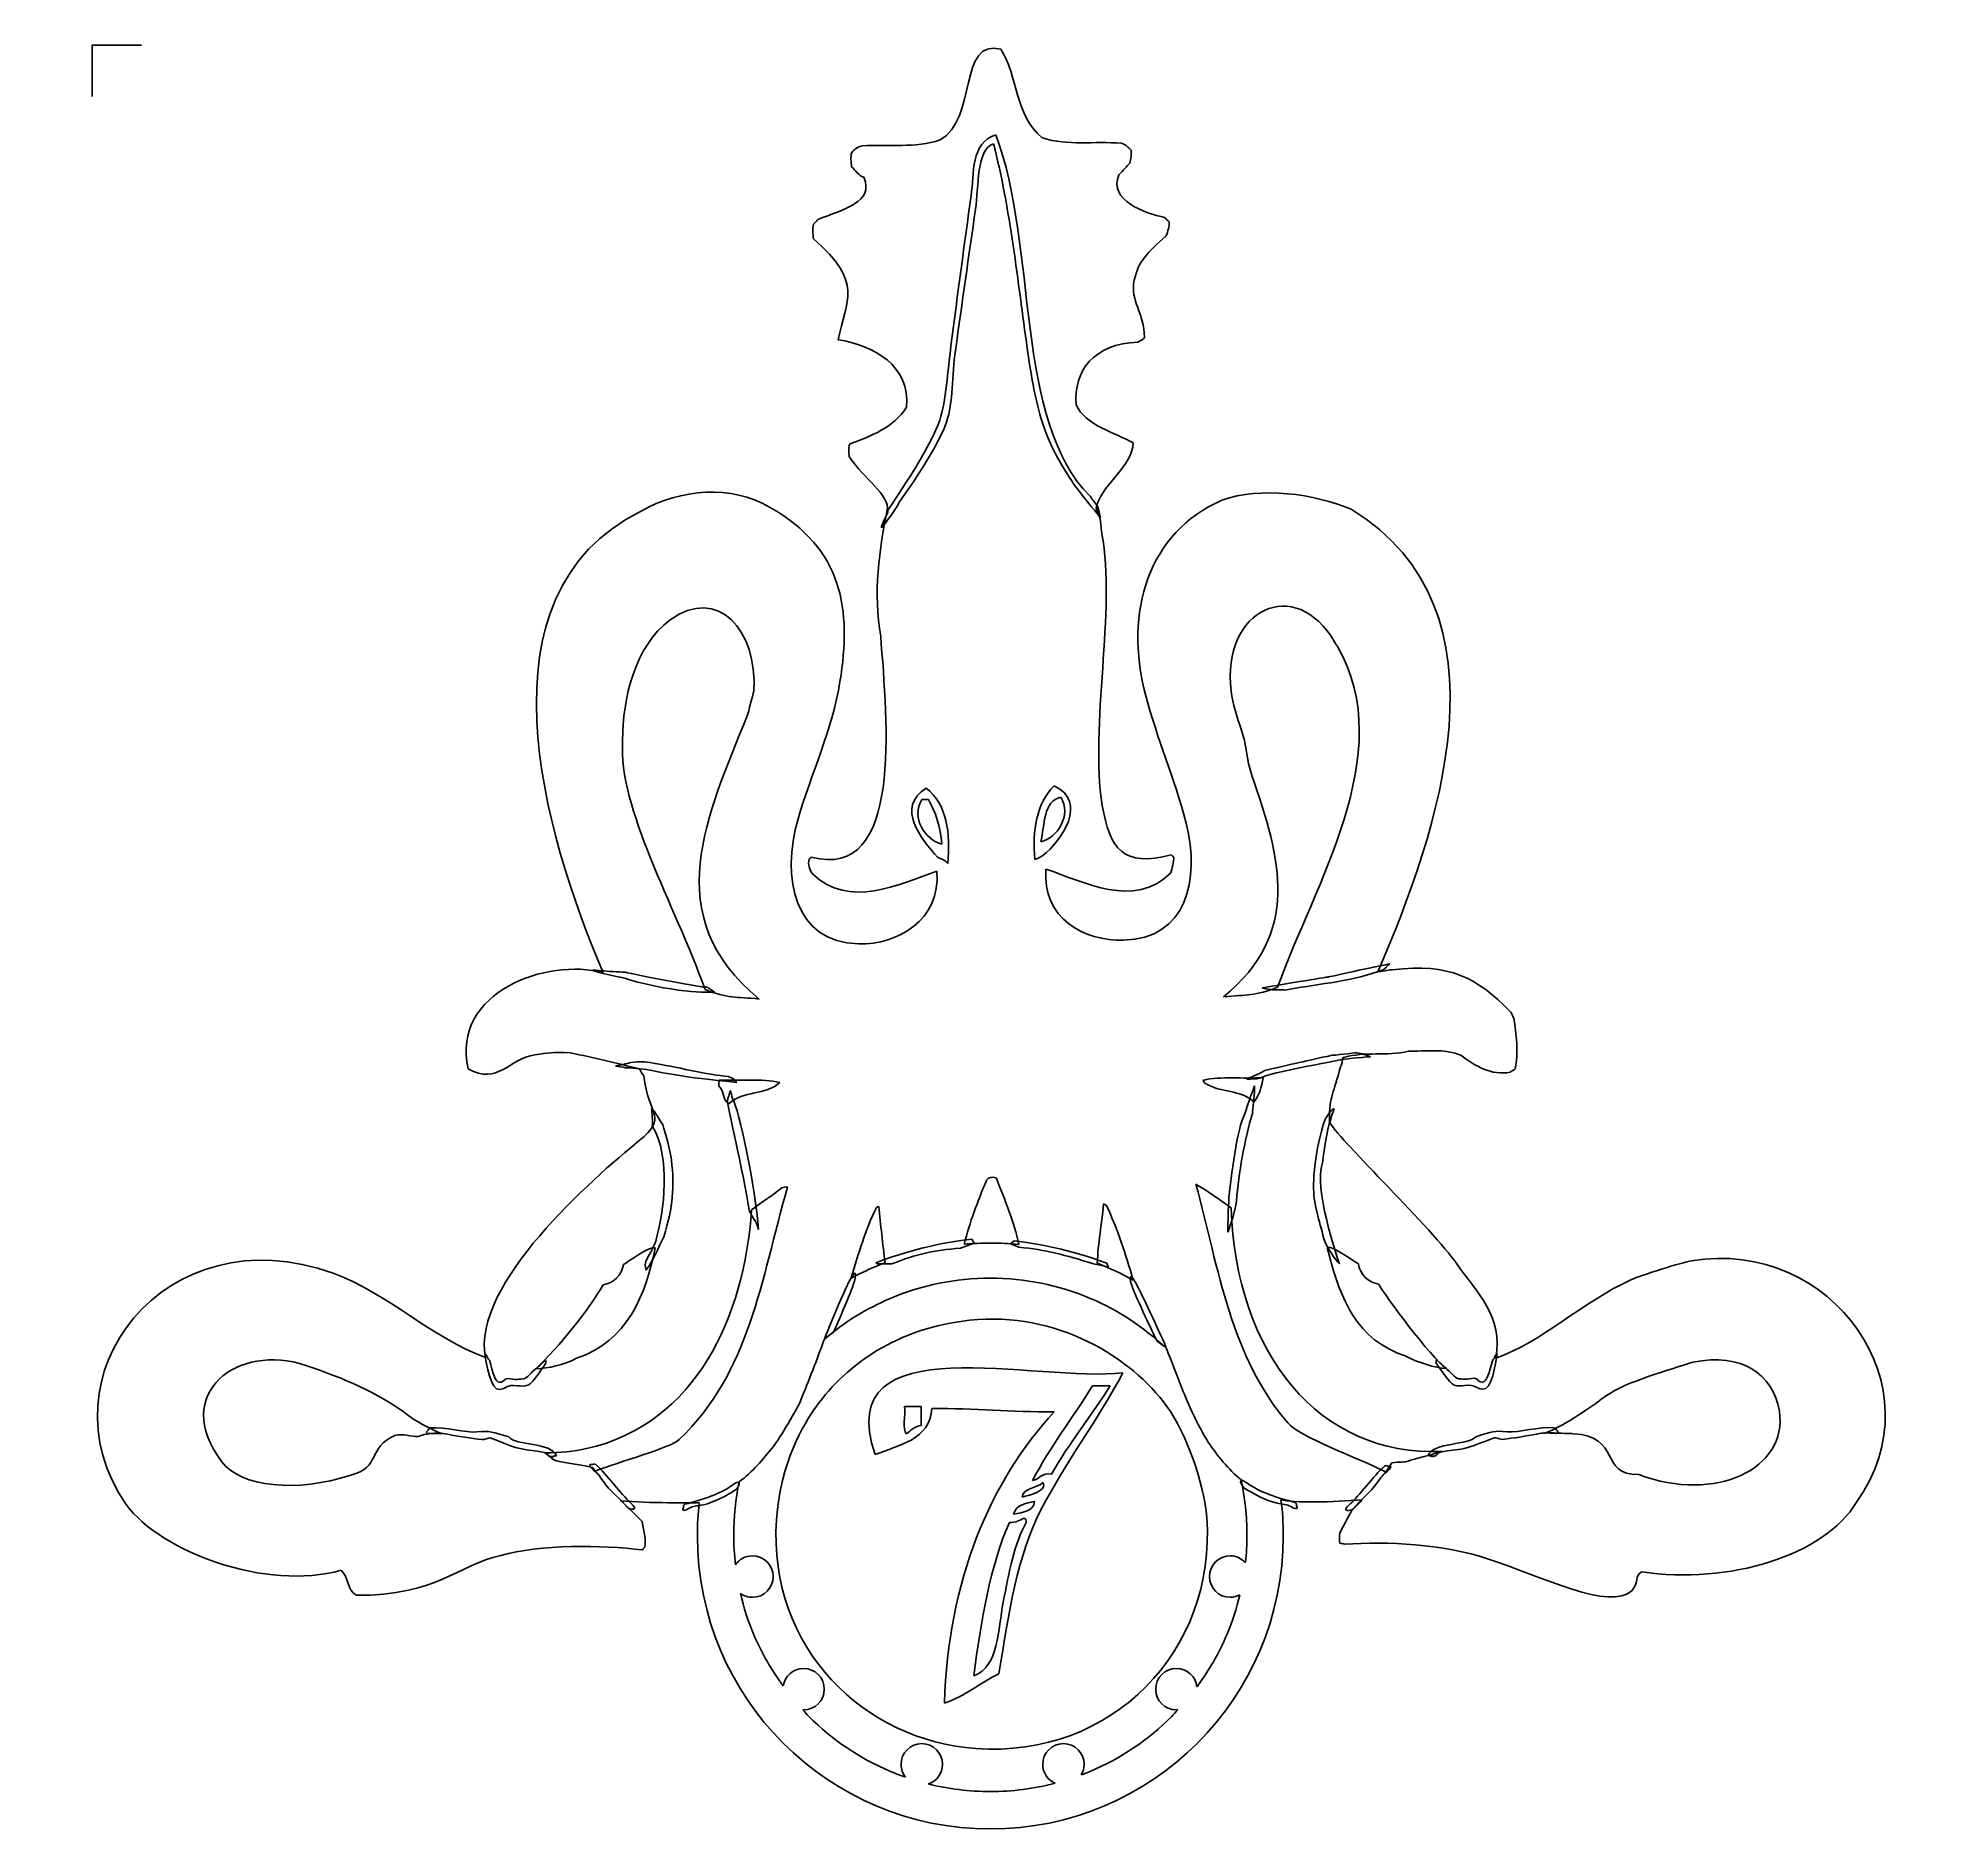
# Model space of a CAD drawing. Extents: x -4 to 149, y 6 to 149.
import ezdxf

# ---------------------------------------------------------------- set-up
doc = ezdxf.new("R2010")
doc.units = 0
doc.layers.get('0').update_dxf_attribs({"linetype": 'CONTINUOUS'})

msp = doc.modelspace()

# ---------------------------------------------------------------- linework, layer by layer
at = {"color": 7}
for points in [[(0.75, 144.77025), (0.75, 148.9035), (4.71225, 148.9035)], [(67.29975, 88.41), (67.83975, 88.41)], [(71.32125, 53.13375), (71.51325, 52.82475), (70.4175, 52.42125)], [(75.0975, 52.49475), (74.4225, 52.7685), (74.70075, 52.99275)], [(64.88925, 51.15), (63.7635, 51.15), (63.6075, 51.2505)], [(82.1385, 51.20325), (82.26375, 50.92725), (81.07575, 51.15), (81.07575, 51.15)]]:
    msp.add_lwpolyline(points, dxfattribs=at)
for points in [[(64.07625, 110.18175)], [(67.6605, 89.31)], [(67.29975, 88.41)], [(76.83975, 84.99)], [(76.365, 83.58)], [(94.59525, 73.28625)], [(50.67, 72.94875)], [(44.001, 67.3155)], [(102.2355, 68.07525)], [(52.1085, 64.41225)], [(47.22375, 59.469)], [(99.4545, 59.2635)], [(92.53425, 56.17275)], [(64.88925, 51.15)], [(61.5, 49.797)], [(84.516, 49.5315)], [(71.13825, 46.63575)], [(82.41825, 41.3835)], [(110.007, 41.43225)], [(33.44025, 41.08425)], [(67.26225, 38.19075)], [(34.17825, 37.27575)], [(118.272, 37.76175)], [(37.69425, 35.70525)], [(63.55725, 35.86125)], [(108.2535, 35.7225)], [(52.6575, 33.6885)], [(93.4455, 33.54675)], [(104.77725, 34.9335)], [(43.9125, 32.02575)], [(52.09425, 33.399)], [(75.345, 32.4375)], [(74.6715, 31.08975)], [(75.68175, 30.41625)]]:
    msp.add_lwpolyline(points, close=True, dxfattribs=at)
for points in [[(68.7765, 141.29475), (71.77425, 142.947), (70.19475, 149.463), (73.63575, 148.5675)], [(73.63575, 148.5675), (75.07725, 146.42175), (74.69175, 143.28675), (76.9695, 141.46125)], [(61.67025, 139.12125), (61.635, 139.503), (61.569, 139.92), (61.68375, 140.2875)], [(61.68375, 140.2875), (61.8525, 140.481), (62.03175, 140.6775), (62.5125, 140.80725)], [(62.5125, 140.80725), (64.716, 140.9775), (66.72225, 140.5965), (68.7765, 141.29475)], [(73.23975, 141.68925), (71.2095, 141.09675), (71.50125, 138.5595), (71.259, 136.83)], [(71.61975, 135.75), (71.87625, 137.49375), (71.66925, 140.58825), (73.05975, 140.97)], [(73.05975, 140.97), (74.385, 135.86925), (75.01575, 129.8295), (75.7605, 124.59)], [(80.79975, 112.70925), (74.6895, 118.77825), (76.61025, 132.8805), (73.23975, 141.68925)], [(76.9695, 141.46125), (79.03125, 140.78925), (81.132, 141.21525), (83.31825, 141.02325)], [(83.31825, 141.02325), (83.709, 140.8965), (83.89875, 140.65275), (84.08925, 140.48025)], [(84.08925, 140.48025), (84.12375, 140.0985), (84.099, 139.78275), (83.98425, 139.416)], [(62.65575, 138.3075), (62.22675, 138.42225), (62.0085, 138.86475), (61.67025, 139.12125)], [(83.98425, 139.416), (83.67375, 139.11975), (83.54625, 138.918), (83.10225, 138.4875)], [(58.9695, 134.901), (61.0335, 135.75225), (63.492, 136.26075), (62.65575, 138.3075)], [(83.10225, 138.4875), (82.26675, 136.425), (85.21725, 135.40275), (86.775, 135.06675)], [(71.259, 136.83), (70.7265, 133.005), (70.191, 129.0195), (69.63975, 124.77)], [(69.99975, 124.41), (70.545, 128.24475), (71.06625, 131.98875), (71.61975, 135.75)], [(58.6095, 133.36125), (58.57425, 133.74225), (58.50825, 134.15925), (58.623, 134.5275)], [(58.623, 134.5275), (58.73475, 134.65575), (58.85775, 134.77275), (58.9695, 134.901)], [(86.775, 135.06675), (86.9025, 134.955), (87.0195, 134.832), (87.14775, 134.7195)], [(87.14775, 134.7195), (87.183, 134.3385), (87.02325, 133.97175), (86.90925, 133.605)], [(60.59025, 125.262), (61.2315, 128.46975), (62.6715, 129.86175), (58.6095, 133.36125)], [(86.90925, 133.605), (85.4055, 132.24675), (84.66525, 131.57175), (84.345, 130.044)], [(84.345, 130.044), (83.9835, 128.313), (85.1865, 127.44675), (85.15425, 125.45475)], [(66.08925, 119.86125), (66.399, 123.15975), (63.4065, 124.8555), (60.59025, 125.262)], [(84.63075, 125.07825), (81.1185, 124.926), (79.46625, 122.8095), (79.68225, 120.054)], [(85.15425, 125.45475), (85.03125, 125.27775), (85.03125, 125.27775), (84.63075, 125.07825)], [(69.63975, 124.77), (69.38025, 122.775), (69.26025, 120.36675), (68.73975, 118.83)], [(69.27975, 118.65), (69.84, 120.23925), (69.71925, 122.43225), (69.99975, 124.41)], [(75.7605, 124.59), (76.03575, 122.64675), (76.37925, 120.61425), (76.857, 118.99425)], [(61.503, 116.8875), (63.24, 117.558), (65.016, 118.1985), (66.08925, 119.86125)], [(76.857, 118.99425), (78.13875, 114.651), (81.20025, 111.639), (81.63675, 110.97825)], [(79.68225, 120.054), (80.442, 118.3575), (82.848, 117.816), (84.26025, 116.9865)], [(68.73975, 118.83), (67.8675, 116.25375), (64.755, 111.91575), (64.569, 111.56325)], [(65.44875, 112.17675), (65.484, 112.29525), (68.38875, 116.1195), (69.27975, 118.65)], [(61.48725, 115.899), (61.461, 116.22225), (61.3875, 116.5785), (61.503, 116.8875)], [(64.55475, 111.80475), (64.48275, 113.00625), (62.21025, 114.636), (61.48725, 115.899)], [(84.26025, 116.9865), (84.1755, 115.1265), (81.945, 113.82225), (81.36375, 112.08225)], [(44.75025, 111.50025), (48.00525, 113.36175), (51.987, 113.61675), (55.09725, 111.8475)], [(91.36875, 112.40025), (94.57125, 113.51325), (98.75925, 112.917), (101.74575, 111.66675)], [(41.74725, 74.517), (36.94125, 85.71225), (31.359, 104.86425), (44.75025, 111.50025)], [(55.09725, 111.8475), (61.041, 108.4665), (61.6575, 103.58025), (60.74175, 97.86075)], [(64.0065, 101.49825), (63.37875, 104.90325), (63.9105, 108.468), (64.55475, 111.80475)], [(64.569, 111.56325), (64.65825, 111.44025), (63.98025, 110.2995), (64.07625, 110.18175)], [(64.07625, 110.18175), (64.32525, 110.4765), (65.34075, 111.80025), (65.44875, 112.17675)], [(80.80575, 112.72125), (80.80425, 112.71675), (80.80125, 112.71375), (80.79975, 112.70925)], [(81.40425, 111.91125), (81.19575, 112.17375), (81, 112.4475), (80.80575, 112.72125)], [(81.36375, 112.08225), (81.13425, 111.39825), (81.55725, 111.83025), (81.69525, 110.1795)], [(81.63675, 110.97825), (81.56925, 111.29025), (81.489, 111.60075), (81.40425, 111.91125)], [(85.24575, 96.8175), (83.50125, 103.47375), (85.48125, 109.79625), (91.36875, 112.40025)], [(101.74575, 111.66675), (115.0395, 103.6005), (108.669, 85.755), (103.8945, 74.5815)], [(81.69525, 110.1795), (81.699, 110.1345), (81.72525, 109.7415), (81.75075, 109.70325)], [(81.75075, 109.70325), (82.9095, 103.671), (80.74725, 94.27725), (81.78225, 87.924)], [(47.1225, 102.79725), (50.93625, 105.594), (54.147, 101.949), (53.829, 97.08075)], [(92.10975, 97.08), (91.3275, 103.67325), (97.284, 106.47), (100.437, 100.99725)], [(43.29975, 93.12), (43.3245, 96.4725), (44.24475, 100.68675), (47.1225, 102.79725)], [(58.43175, 83.78025), (65.84475, 81.78975), (64.5225, 94.6755), (64.0065, 101.49825)], [(100.437, 100.99725), (100.51125, 100.869), (100.59225, 100.74675), (100.6665, 100.62075)], [(100.6665, 100.62075), (105.58875, 92.181), (98.73225, 81.37875), (95.83875, 73.341)], [(60.74175, 97.86075), (60.12825, 94.0275), (58.4175, 90.44925), (57.37725, 86.84325)], [(53.829, 97.08075), (53.706, 96.71625), (53.4405, 95.4705), (53.29275, 95.09925)], [(88.50375, 86.4945), (87.54675, 90.26475), (86.23425, 93.04725), (85.24575, 96.8175)], [(92.91675, 94.047), (92.53425, 95.0895), (92.28, 96.04425), (92.10975, 97.08)], [(53.29275, 95.09925), (50.10975, 87.11325), (46.11375, 79.07325), (54.261, 72.3945)], [(49.92075, 73.161), (47.42175, 80.109), (42.9645, 87.62325), (43.29975, 93.12)], [(93.77775, 90.3345), (93.33825, 91.60125), (93.35925, 92.841), (92.91675, 94.047)], [(91.512, 72.5805), (97.749, 77.70075), (96.12525, 83.56725), (93.77775, 90.3345)], [(67.6605, 89.31), (65.163, 87.75075), (67.29525, 85.2165), (68.55525, 83.763)], [(69.38625, 83.2755), (69.61725, 85.68825), (69.333, 88.02075), (67.6605, 89.31)], [(77.91975, 89.4885), (76.4715, 88.083), (76.17675, 85.87575), (76.365, 83.58)], [(76.83975, 84.99), (77.19375, 86.376), (77.0235, 88.28625), (78.45975, 88.59)], [(78.45975, 88.59), (79.3305, 87.10575), (78.1995, 85.34925), (76.83975, 84.99)], [(77.01975, 83.90925), (78.46575, 85.038), (80.7135, 88.21125), (77.91975, 89.4885)], [(68.91975, 84.81), (67.56075, 85.16925), (66.429, 86.925), (67.29975, 88.41)], [(67.83975, 88.41), (68.3955, 87.4065), (68.793, 86.24325), (68.91975, 84.81)], [(81.78225, 87.924), (82.353, 84.42075), (83.47725, 82.959), (87.315, 83.946)], [(57.37725, 86.84325), (56.01075, 82.10475), (57.081, 76.9245), (62.2125, 76.815)], [(83.49375, 77.1075), (88.542, 77.22825), (89.658, 81.94575), (88.50375, 86.4945)], [(76.365, 83.58), (76.6125, 83.68575), (77.05575, 83.89275), (77.01975, 83.90925)], [(87.315, 83.946), (87.37425, 83.886), (87.441, 83.83275), (87.507, 83.77875)], [(58.533, 82.42275), (58.314, 82.74075), (58.149, 83.22), (58.263, 83.5875)], [(58.263, 83.5875), (58.32375, 83.64675), (58.377, 83.7135), (58.43175, 83.78025)], [(68.51475, 82.6425), (65.42475, 81.5895), (61.48425, 79.59375), (58.533, 82.42275)], [(62.2125, 76.815), (65.4045, 76.74675), (68.80575, 78.70575), (68.51475, 82.6425)], [(68.55525, 83.763), (68.86275, 83.66025), (69.1485, 83.5185), (69.38625, 83.2755)], [(77.26275, 82.821), (76.93125, 78.8775), (80.31075, 77.031), (83.49375, 77.1075)], [(87.258, 82.48125), (84.3615, 79.626), (80.31075, 81.7695), (77.26275, 82.821)], [(87.507, 83.77875), (87.54525, 83.39775), (87.372, 82.84725), (87.258, 82.48125)], [(30.912, 66.78825), (29.55225, 73.02825), (37.26525, 75.69675), (41.74725, 74.517)], [(41.652, 74.688), (41.6805, 74.5905), (40.8675, 74.78925), (40.8885, 74.688)], [(104.83875, 75.207), (104.2875, 75.147), (100.44375, 74.27025), (99.9135, 74.1645)], [(103.851, 74.586), (104.655, 74.81175), (104.37825, 74.8515), (104.83875, 75.207)], [(103.8945, 74.5815), (104.421, 74.63925), (104.8305, 74.7465), (105.05925, 74.74425)], [(105.05925, 74.74425), (109.689, 75.30675), (111.819, 74.07975), (114.47775, 71.4345)], [(40.8885, 74.688), (41.16375, 74.53275), (43.47975, 74.10375), (43.76325, 73.96425)], [(43.4415, 74.5605), (43.08675, 74.55675), (41.9925, 74.6115), (41.652, 74.688)], [(49.929, 73.34475), (49.50675, 73.34475), (43.46025, 74.51775), (43.4415, 74.5605)], [(43.76325, 73.96425), (47.88825, 72.7755), (50.67225, 72.93975), (50.67, 72.94875)], [(50.076, 73.37025), (50.034, 73.35375), (49.98525, 73.34475), (49.929, 73.34475)], [(50.67, 72.94875), (50.598, 73.0365), (50.1375, 73.2735), (50.076, 73.37025)], [(95.83875, 73.341), (94.0755, 72.6225), (93.3405, 72.75075), (91.512, 72.5805)], [(99.9135, 74.1645), (99.924, 74.18775), (95.478, 73.4355), (94.59525, 73.28625)], [(94.59525, 73.28625), (95.2275, 73.18425), (95.14575, 73.14), (95.787, 73.122)], [(96.4125, 73.11825), (98.67675, 73.53825), (101.55, 73.7745), (103.851, 74.586)], [(54.261, 72.3945), (52.398, 72.58275), (51.705, 72.43275), (49.92075, 73.161)], [(95.787, 73.122), (95.8365, 73.1205), (96.37275, 73.13325), (96.4125, 73.11825)], [(114.47775, 71.4345), (114.62475, 71.28825), (114.654, 71.085), (114.78675, 70.839)], [(114.78675, 70.839), (114.99975, 69.69975), (115.16625, 67.932), (114.903, 66.8025)], [(36.2505, 67.9185), (34.24725, 67.6545), (33.25875, 65.442), (30.912, 66.78825)], [(39.11775, 68.08575), (37.6365, 68.142), (37.35975, 68.06475), (36.2505, 67.9185)], [(44.6595, 66.789), (42.81375, 67.26675), (40.974, 67.67925), (39.11775, 68.08575)], [(44.001, 67.3155), (43.59075, 67.191), (43.16775, 67.10775), (42.74325, 67.02225)], [(45.759, 67.239), (45.0465, 67.43025), (44.6685, 67.365), (44.001, 67.3155)], [(51.77775, 66.18525), (50.23875, 66.288), (47.31, 67.02825), (45.759, 67.239)], [(100.21875, 67.88325), (98.049, 67.422), (97.09875, 67.206), (94.82475, 66.663)], [(95.50275, 66.411), (95.5215, 66.477), (100.947, 67.53525), (100.9545, 67.53825)], [(102.2355, 68.07525), (101.95875, 68.0805), (100.26225, 67.86525), (100.21875, 67.88325)], [(101.106, 67.71375), (101.03775, 67.482), (101.02725, 67.11975), (100.8765, 66.96975)], [(100.9545, 67.53825), (100.9545, 67.53975), (102.56025, 67.74375), (103.2915, 67.761)], [(106.3545, 68.20725), (104.511, 67.78725), (102.92625, 68.20575), (101.106, 67.71375)], [(103.2915, 67.761), (102.9195, 67.88925), (102.62625, 68.04075), (102.2355, 68.07525)], [(110.5515, 67.88325), (109.254, 68.3805), (108.37575, 68.22825), (106.3545, 68.20725)], [(114.5115, 66.519), (112.9965, 66.2475), (111.672, 67.01925), (110.5515, 67.88325)], [(42.74325, 67.02225), (43.00875, 66.978), (43.27425, 66.93525), (43.53975, 66.888)], [(43.53975, 66.888), (44.30025, 66.8475), (45.045, 66.798), (45.78225, 66.62625)], [(44.63025, 61.04025), (46.99725, 62.97375), (45.36675, 62.94375), (45.0165, 66.246)], [(45.0165, 66.246), (44.85, 66.3795), (44.75475, 66.585), (44.6595, 66.789)], [(45.78225, 66.62625), (49.8975, 65.85075), (52.06725, 65.79975), (52.45725, 65.70675)], [(51.06525, 65.9145), (51.027, 65.772), (51.02175, 65.598), (51.00975, 65.43)], [(55.908, 65.69325), (54.45075, 66.06225), (52.67775, 65.78175), (51.06525, 65.9145)], [(52.18575, 66.00375), (52.04925, 66.0615), (51.915, 66.129), (51.77775, 66.18525)], [(51.8175, 63.978), (53.00175, 65.0985), (54.74775, 64.644), (55.908, 65.69325)], [(52.45725, 65.70675), (52.371, 65.8125), (52.281, 65.91), (52.18575, 66.00375)], [(89.85225, 65.874), (91.31025, 66.24225), (93.0825, 65.9625), (94.695, 66.09525)], [(90.0705, 65.60925), (89.93775, 65.67), (89.901, 65.79), (89.85225, 65.874)], [(93.94275, 64.15875), (92.7945, 65.1585), (91.36125, 64.84275), (90.0705, 65.60925)], [(94.82475, 66.663), (94.14975, 66.2535), (93.867, 66.2235), (93.36825, 65.97)], [(93.36825, 65.97), (93.729, 65.97225), (94.08825, 65.98725), (94.431, 66.0405)], [(94.695, 66.09525), (94.506, 65.24625), (94.458, 64.82625), (93.94275, 64.15875)], [(94.431, 66.0405), (94.78125, 66.19875), (95.1255, 66.3165), (95.50275, 66.411)], [(100.8765, 66.96975), (100.35525, 64.7535), (99.99525, 64.7685), (99.99975, 62.61225)], [(114.903, 66.8025), (114.77925, 66.627), (114.6555, 66.67425), (114.5115, 66.519)], [(51.00975, 65.43), (51.57525, 64.8855), (51.19425, 64.44975), (51.8175, 63.978)], [(51.71925, 64.2015), (51.68625, 63.88875), (52.95525, 58.707), (53.44425, 55.46325)], [(51.948, 65.0535), (51.8655, 64.77075), (51.75075, 64.49925), (51.71925, 64.2015)], [(52.1085, 64.41225), (52.0665, 64.64175), (52.01175, 64.8525), (51.948, 65.0535)], [(52.116, 64.41825), (52.11375, 64.416), (52.11075, 64.4145), (52.1085, 64.41225)], [(54.19425, 53.916), (54.00675, 57.174), (52.626, 63.62925), (52.116, 64.41825)], [(93.65775, 64.57275), (93.57975, 64.15275), (93.003, 62.6295), (92.96925, 62.59425)], [(93.98775, 65.436), (93.888, 65.1495), (93.68475, 64.551), (93.65775, 64.57275)], [(93.843, 63.321), (93.852, 64.0155), (94.04925, 64.7445), (93.98775, 65.436)], [(46.52475, 62.343), (46.27575, 62.6025), (45.91875, 63.417), (45.62475, 63.62475)], [(45.62475, 63.62475), (45.68325, 63.336), (45.70275, 62.5275), (45.684, 62.2365)], [(92.96925, 62.59425), (92.454, 61.1055), (91.89825, 56.4825), (91.938, 56.43825)], [(92.53425, 56.17275), (92.76, 58.56975), (93.13425, 60.8655), (93.84375, 63.31275)], [(93.84375, 63.31275), (93.8445, 63.31575), (93.84375, 63.31725), (93.843, 63.321)], [(99.62775, 62.66925), (99.14025, 61.20075), (98.7, 59.169), (98.7345, 57.16425)], [(99.4545, 59.2635), (99.44175, 59.30175), (99.801, 62.16825), (100.0935, 62.6715)], [(100.37475, 63.6255), (100.11675, 63.49275), (99.86775, 63.14175), (99.62775, 62.66925)], [(99.99975, 62.61225), (99.99975, 62.54925), (100.047, 62.47425), (100.0995, 62.385)], [(100.0935, 62.6715), (100.083, 62.87475), (100.34775, 63.426), (100.37475, 63.6255)], [(32.3025, 43.65075), (31.1595, 49.524), (40.93575, 58.02225), (44.63025, 61.04025)], [(45.684, 62.2365), (47.202, 59.67), (46.63875, 55.4655), (45.95775, 52.97175)], [(47.22375, 59.469), (47.121, 60.369), (46.764, 61.4805), (46.52475, 62.343)], [(100.0995, 62.385), (100.87875, 61.04625), (108.2985, 53.9025), (110.2245, 51.1515)], [(46.6125, 53.31975), (47.35875, 55.76475), (47.46825, 57.35025), (47.22375, 59.469)], [(72.48225, 57.8475), (72.543, 57.90675), (72.59775, 57.972), (72.6525, 58.03725)], [(72.6525, 58.03725), (72.912, 58.11225), (73.09575, 58.1355), (73.284, 58.02975)], [(73.284, 58.02975), (73.96875, 56.274), (74.68575, 54.55125), (75.09675, 52.71375)], [(100.8015, 51.1485), (100.52625, 52.0455), (98.7345, 57.16425), (99.4545, 59.2635)], [(47.84775, 37.0635), (53.52525, 42.5175), (54.36525, 49.74525), (56.53275, 57.318)], [(56.0715, 57.2475), (54.6585, 56.157), (55.137, 56.604), (53.64525, 55.48875)], [(56.53275, 57.318), (56.44275, 57.336), (56.226, 57.30975), (56.0715, 57.2475)], [(70.70925, 52.73325), (71.1255, 54.50025), (71.81175, 56.163), (72.48225, 57.8475)], [(92.112, 55.65225), (90.492, 56.81025), (90.921, 56.51175), (89.2965, 57.55125)], [(89.2965, 57.55125), (91.1385, 50.63475), (92.09775, 43.74675), (96.6585, 38.403)], [(91.938, 56.43825), (91.88925, 55.521), (91.8525, 54.579), (91.86375, 53.709)], [(98.7345, 57.16425), (98.75925, 55.75275), (99.17175, 54.765), (99.54825, 53.1675)], [(3.483, 31.85325), (-3.58875, 42.15525), (6.66225, 55.27575), (20.0895, 50.40975)], [(53.64525, 55.48875), (53.08725, 46.989), (49.20375, 38.31675), (40.413, 36.33675)], [(53.44425, 55.46325), (53.7945, 54.72375), (53.96925, 54.7005), (54.19425, 53.916)], [(63.65775, 55.686), (62.8005, 53.87775), (62.1885, 51.9585), (61.647, 50.01375)], [(63.87, 55.767), (63.7935, 55.76175), (63.726, 55.72425), (63.65775, 55.686)], [(64.3575, 51.24975), (64.1715, 52.75275), (63.9885, 54.27), (63.87, 55.767)], [(81.8835, 55.9605), (81.741, 54.36525), (81.43725, 52.827), (81.38025, 51.207)], [(82.098, 55.8705), (82.01475, 55.9185), (81.94875, 55.94025), (81.8835, 55.9605)], [(84.26325, 49.845), (83.66775, 51.9075), (83.01225, 53.9475), (82.098, 55.8705)], [(91.86375, 53.709), (92.09175, 54.3915), (92.4165, 55.27425), (92.53425, 56.17275)], [(109.0305, 36.11925), (99.13875, 35.697), (92.49375, 43.971), (92.112, 55.65225)], [(39.61575, 43.584), (43.6425, 44.92725), (45.1995, 48.68475), (45.9135, 52.44675)], [(45.9135, 52.44675), (45.5025, 52.59075), (43.713, 51.29775), (43.36575, 51.10425)], [(45.165, 50.6475), (45.732, 51.2985), (46.21725, 52.56075), (46.6125, 53.31975)], [(45.95775, 52.97175), (45.8085, 52.4265), (45.29775, 51.73125), (45.18, 51.363)], [(63.6075, 51.2505), (65.73075, 52.07775), (69.0525, 52.94625), (71.32125, 53.13375)], [(70.4175, 52.42125), (68.202, 52.2375), (66.9615, 51.957), (64.88925, 51.15)], [(70.7085, 52.73325), (71.39775, 52.794), (72.096, 52.82475), (72.80025, 52.82475)], [(72.80025, 52.82475), (73.575, 52.82475), (74.3415, 52.7865), (75.0975, 52.71375)], [(74.70075, 52.99275), (76.9185, 52.77675), (80.07225, 52.026), (82.1385, 51.20325)], [(81.07575, 51.15), (78.79275, 51.86475), (77.26125, 52.284), (75.0975, 52.49475)], [(99.54825, 53.1675), (99.8175, 52.46175), (100.4325, 51.5325), (100.8015, 51.1485)], [(99.84375, 52.4625), (99.813, 52.368), (99.95025, 52.06725), (99.942, 51.9585)], [(102.32625, 51.14775), (101.98575, 51.3375), (100.24125, 52.6305), (99.84375, 52.4625)], [(99.942, 51.9585), (100.92975, 48.30075), (102.156, 45.075), (106.1295, 43.749)], [(129.03825, 51.40125), (140.3085, 53.2605), (148.896, 41.3145), (142.2765, 32.03475)], [(20.0895, 50.40975), (24.35325, 48.864), (28.038, 45.204), (32.30325, 43.65075)], [(43.36575, 51.10425), (43.26975, 50.2725), (42.555, 49.5945), (41.751, 49.47975)], [(45.18, 51.363), (45.04575, 50.94075), (45.18675, 50.74425), (45.165, 50.6475)], [(61.953, 49.9845), (61.9965, 50.15775), (62.06475, 50.94525), (61.5, 49.797)], [(61.64625, 50.01375), (62.68125, 50.57175), (63.70425, 50.994), (64.35675, 51.2505)], [(81.3915, 51.20325), (82.40775, 50.80425), (83.3205, 50.376), (84.2625, 49.84425)], [(84.05625, 49.70325), (84.0075, 49.875), (83.913, 50.66025), (84.516, 49.5315)], [(103.9515, 49.533), (103.11975, 49.62975), (102.44175, 50.343), (102.32625, 51.14775)], [(110.2245, 51.1515), (111.80475, 48.894), (113.96025, 46.93725), (113.34975, 43.60425)], [(124.2255, 49.90125), (124.91175, 50.2185), (128.34, 51.2865), (129.03825, 51.40125)], [(41.751, 49.47975), (40.51275, 47.3685), (38.30025, 44.61), (36.31125, 42.717)], [(61.5, 49.797), (61.03125, 48.84375), (60.09375, 46.656), (59.53125, 45.219)], [(60.38475, 46.026), (60.609, 46.59375), (61.70325, 48.98475), (61.953, 49.9845)], [(72.801, 50.00925), (70.02, 50.00925), (67.3245, 49.4655), (64.788, 48.39225)], [(80.81325, 48.39225), (78.27675, 49.4655), (75.5805, 50.00925), (72.801, 50.00925)], [(86.0025, 45.29325), (85.7595, 45.8535), (84.339, 48.7125), (84.05625, 49.70325)], [(84.516, 49.5315), (85.01625, 48.594), (86.27325, 45.93375), (86.883, 44.5155)], [(109.3665, 42.78225), (108.1455, 43.605), (104.42775, 48.67275), (103.9515, 49.533)], [(113.349, 43.60425), (117.11775, 44.904), (120.14625, 48.018), (124.2255, 49.90125)], [(64.788, 48.39225), (62.85075, 47.57325), (61.077, 46.46325), (59.4795, 45.10275)], [(71.13825, 46.63575), (78.1125, 47.37975), (84.12525, 43.6605), (86.967, 39.73125)], [(86.9205, 44.37675), (85.125, 46.07325), (83.08125, 47.43375), (80.81325, 48.39225)], [(58.84575, 39.732), (61.31475, 43.13475), (65.391, 46.01775), (71.13825, 46.63575)], [(59.8905, 45.438), (60.0975, 45.58275), (60.22575, 45.624), (60.38475, 46.026)], [(63.55725, 35.86125), (59.96475, 46.47075), (76.75575, 41.5515), (83.4285, 42.42825)], [(17.8845, 43.01325), (12.49275, 44.84775), (6.9855, 40.79775), (11.16375, 35.27625)], [(59.4795, 45.10275), (58.869, 43.395), (58.26225, 41.88525), (57.59475, 40.2165)], [(59.53125, 45.219), (59.48775, 45.036), (59.646, 45.267), (59.8905, 45.438)], [(86.51625, 44.72175), (86.30475, 44.85975), (86.175, 44.8965), (86.0025, 45.29325)], [(86.883, 44.5155), (86.93175, 44.334), (86.76675, 44.55975), (86.51625, 44.72175)], [(88.125, 41.274), (87.741, 42.31725), (87.3315, 43.36425), (86.9205, 44.37675)], [(25.93725, 39.12675), (23.682, 40.85325), (20.90475, 41.98575), (17.8845, 43.01325)], [(32.616, 43.44225), (32.4465, 43.52475), (32.42775, 43.87875), (32.25675, 43.96275)], [(32.25675, 43.96275), (32.37975, 43.13025), (32.70225, 40.9695), (33.44025, 41.08425)], [(33.42825, 41.66625), (33.06975, 41.67825), (32.9085, 42.414), (32.616, 43.44225)], [(36.4155, 42.798), (36.00375, 42.50475), (35.63325, 41.95125), (35.3505, 41.93175)], [(35.70975, 41.4165), (36.0975, 41.55375), (37.11975, 43.149), (37.14975, 43.1835)], [(36.3345, 42.73125), (37.4025, 42.77775), (38.49375, 43.04025), (39.61575, 43.584)], [(37.13175, 43.4325), (36.96525, 43.36575), (36.47475, 42.7995), (36.4155, 42.798)], [(37.14975, 43.1835), (37.12725, 43.17975), (37.1565, 43.4325), (37.13175, 43.4325)], [(106.1295, 43.749), (107.29125, 43.173), (108.3795, 42.861), (109.41375, 42.75375)], [(108.585, 43.44825), (108.56025, 43.44825), (108.58875, 43.19625), (108.567, 43.19925)], [(108.567, 43.19925), (108.59625, 43.16475), (109.61925, 41.5695), (110.007, 41.43225)], [(109.30125, 42.81375), (109.242, 42.81525), (108.7515, 43.3815), (108.585, 43.44825)], [(110.36625, 41.9475), (110.0835, 41.96625), (109.71225, 42.5205), (109.30125, 42.81375)], [(109.39725, 42.76275), (109.38675, 42.7695), (109.377, 42.77625), (109.3665, 42.783)], [(112.2765, 41.1), (113.0145, 40.98525), (113.337, 43.146), (113.46, 43.9785)], [(113.10075, 43.458), (112.80825, 42.429), (112.647, 41.694), (112.2885, 41.682)], [(113.46, 43.9785), (113.289, 43.89375), (113.2695, 43.5405), (113.10075, 43.458)], [(129.16275, 43.2765), (127.29225, 42.64725), (123.75225, 41.69925), (122.22525, 40.58925)], [(136.10025, 39.339), (135.53775, 42.40125), (133.10025, 44.0265), (129.16275, 43.2765)], [(34.3035, 41.9475), (33.72675, 42.04425), (33.879, 41.6505), (33.42825, 41.66625)], [(33.44025, 41.08425), (34.14375, 41.19375), (33.89025, 41.4765), (34.88175, 41.385)], [(35.3505, 41.93175), (34.647, 41.8845), (34.93725, 41.841), (34.3035, 41.9475)], [(34.88175, 41.385), (35.10075, 41.36475), (35.424, 41.31525), (35.70975, 41.4165)], [(81.00825, 41.3835), (79.43625, 38.86425), (77.598, 36.47175), (76.188, 33.7845)], [(83.4285, 42.42825), (81.56925, 38.85675), (78.7695, 35.145), (76.86075, 31.4265)], [(77.70375, 34.29), (79.0785, 36.73125), (80.95125, 39.03225), (82.41825, 41.3835)], [(82.41825, 41.3835), (82.02525, 41.3835), (81.408, 41.3835), (81.00825, 41.3835)], [(90.27375, 36.864), (89.5185, 37.977), (88.3365, 40.698), (88.125, 41.274)], [(110.007, 41.43225), (110.29275, 41.33175), (110.61675, 41.38125), (110.835, 41.40075)], [(111.41325, 41.96325), (110.7795, 41.85675), (111.06975, 41.901), (110.36625, 41.9475)], [(110.835, 41.40075), (111.8265, 41.49225), (111.573, 41.2095), (112.2765, 41.1)], [(112.2885, 41.682), (111.83775, 41.66625), (111.99, 42.06), (111.41325, 41.96325)], [(57.59475, 40.2165), (57.3585, 39.6255), (55.92225, 37.18125), (55.39725, 36.513)], [(55.64625, 30.639), (55.94775, 35.214), (57.83475, 38.3355), (58.84575, 39.732)], [(65.91525, 39.7065), (66.021, 39.02625), (65.69775, 37.91775), (66.084, 37.51725)], [(67.26225, 39.7065), (66.813, 39.7065), (66.3645, 39.7065), (65.91525, 39.7065)], [(67.26225, 38.19075), (67.26225, 38.6955), (67.26225, 39.201), (67.26225, 39.7065)], [(86.967, 39.73125), (88.48275, 37.64025), (89.97, 33.50025), (90.168, 30.80625)], [(122.22525, 40.58925), (119.78625, 38.8155), (118.40625, 38.00175), (117.234, 37.5615)], [(28.78125, 37.5525), (27.69825, 37.99425), (26.72625, 38.52225), (25.93725, 39.12675)], [(68.10375, 39.56475), (67.9215, 36.99825), (65.5005, 36.66825), (63.55725, 35.86125)], [(66.084, 37.51725), (66.42, 37.79775), (66.70725, 38.127), (67.26225, 38.19075)], [(77.91975, 39.2775), (74.43975, 39.2775), (71.58375, 39.56475), (68.10375, 39.56475)], [(69.114, 15.933), (69.40875, 25.6935), (72.7905, 33.783), (77.91975, 39.2775)], [(96.6585, 38.403), (97.6365, 37.25775), (102.27225, 35.6085), (104.49825, 34.47675)], [(124.815, 34.2555), (130.9755, 31.96425), (136.74975, 34.68525), (136.10025, 39.339)], [(21.49125, 34.22175), (23.91825, 34.7715), (22.824, 36.43425), (25.03875, 37.3935)], [(25.03875, 37.3935), (25.70025, 37.57575), (26.33025, 37.2825), (26.92875, 37.3065)], [(26.92875, 37.3065), (27.537, 37.5645), (28.17375, 37.5945), (28.82325, 37.53525)], [(27.639, 37.7445), (27.4215, 37.614), (27.65625, 37.4985), (28.0845, 37.557)], [(27.897, 38.0025), (27.71025, 37.98), (27.741, 37.806), (27.639, 37.7445)], [(31.62375, 37.674), (30.72075, 37.599), (29.04525, 38.09625), (27.897, 38.0025)], [(28.0845, 37.557), (28.4625, 37.60875), (28.6965, 37.5975), (29.28, 37.4865)], [(29.28, 37.4865), (30.08325, 37.3335), (31.20975, 37.158), (31.99875, 37.06425)], [(34.17825, 37.27575), (32.772, 37.698), (32.74875, 37.76775), (31.62375, 37.674)], [(31.99875, 37.06425), (32.17575, 37.04325), (32.58225, 37.2345), (32.68575, 37.1955)], [(32.68575, 37.1955), (33.86025, 36.753), (34.33725, 36.51375), (35.0925, 36.3375)], [(37.99875, 35.775), (37.57725, 36.85425), (34.69425, 36.573), (34.17825, 37.27575)], [(41.09325, 34.53525), (43.00725, 35.29125), (47.16525, 36.408), (47.84775, 37.0635)], [(92.91075, 33.8265), (91.90875, 34.662), (90.9975, 35.7975), (90.27375, 36.864)], [(111.73275, 37.293), (111.21675, 36.5895), (108.3345, 36.87075), (107.91225, 35.793)], [(110.8185, 36.3555), (111.57375, 36.53175), (112.05075, 36.77025), (113.22525, 37.2135)], [(114.28725, 37.69125), (113.16225, 37.785), (113.139, 37.7145), (111.73275, 37.293)], [(113.22525, 37.2135), (113.32875, 37.2525), (113.73525, 37.06125), (113.91225, 37.08225)], [(113.91225, 37.08225), (114.70125, 37.176), (115.82775, 37.35075), (116.631, 37.5045)], [(118.014, 38.01975), (116.86575, 38.1135), (115.19025, 37.61625), (114.28725, 37.69125)], [(116.631, 37.5045), (117.21375, 37.6155), (117.4485, 37.62675), (117.8265, 37.575)], [(117.288, 37.60125), (117.72675, 37.6125), (118.23825, 37.6005), (118.848, 37.5525)], [(117.8265, 37.575), (118.254, 37.51575), (118.48875, 37.63125), (118.272, 37.76175)], [(118.272, 37.76175), (118.17075, 37.82325), (118.20075, 37.99725), (118.014, 38.01975)], [(118.848, 37.5525), (118.93425, 37.58175), (119.54475, 37.533), (119.54475, 37.533)], [(119.54475, 37.533), (123.465, 37.314), (121.581, 34.23675), (124.815, 34.2555)], [(11.16375, 35.27625), (12.684, 33.267), (17.16375, 32.7765), (21.49125, 34.22175)], [(35.0925, 36.3375), (35.796, 36.17325), (36.19425, 36.2205), (37.038, 36.033)], [(37.038, 36.033), (37.37025, 35.95875), (37.2285, 35.6805), (37.6575, 35.7045)], [(37.05675, 36.00225), (37.32, 35.84175), (37.5375, 35.58975), (37.7955, 35.44875)], [(40.413, 36.33675), (39.408, 36.11025), (38.27925, 35.9985), (37.0965, 35.9925)], [(37.6575, 35.70525), (37.449, 35.655), (37.92375, 35.727), (37.69425, 35.70525)], [(37.6575, 35.7045), (37.71375, 35.718), (37.81125, 35.739), (37.99875, 35.775)], [(37.69425, 35.70525), (37.67925, 35.70375), (37.671, 35.70525), (37.6575, 35.70525)], [(37.7955, 35.44875), (38.14425, 35.259), (40.4895, 34.9635), (40.881, 34.83825)], [(40.79775, 35.05875), (40.5525, 35.12325), (40.6335, 34.87425), (40.97475, 34.6095)], [(41.16225, 35.05425), (41.016, 35.17275), (40.9125, 35.02875), (40.79775, 35.05875)], [(55.39725, 36.513), (54.59625, 35.4975), (53.6985, 34.43925), (52.6575, 33.6885)], [(104.56425, 34.53825), (104.718, 34.75725), (104.86575, 34.9815), (105.006, 35.21325)], [(105.006, 35.21325), (105.62025, 35.295), (106.07025, 35.226), (106.3215, 35.3355)], [(106.3215, 35.3355), (106.64325, 35.47575), (108.54225, 35.9175), (109.0275, 36.1395)], [(107.91225, 35.793), (108.09975, 35.757), (108.1965, 35.736), (108.2535, 35.7225)], [(108.21675, 35.7225), (107.98725, 35.74425), (108.462, 35.67225), (108.2535, 35.7225)], [(108.2535, 35.7225), (108.24, 35.72325), (108.23175, 35.72175), (108.21675, 35.7225)], [(108.2535, 35.7225), (108.6825, 35.69925), (108.54075, 35.97675), (108.873, 36.051)], [(108.873, 36.051), (109.71675, 36.2385), (110.115, 36.192), (110.8185, 36.3555)], [(40.881, 34.83825), (40.9485, 34.73475), (41.0205, 34.6305), (41.097, 34.524)], [(40.97475, 34.6095), (41.2755, 34.37475), (41.4315, 34.2), (41.75925, 33.705)], [(43.9125, 32.02575), (43.22775, 32.61975), (42.0315, 34.2975), (41.16225, 35.05425)], [(41.75925, 33.705), (42.21075, 33.0225), (43.2105, 32.25), (43.69425, 31.62)], [(52.398, 33.051), (52.548, 33.1485), (53.0625, 34.10925), (52.09425, 33.399)], [(52.6575, 33.6885), (52.36425, 32.29725), (52.2135, 30.873), (52.2135, 29.42475)], [(75.345, 32.4375), (76.00425, 32.6265), (77.40075, 32.9565), (77.0295, 33.61575)], [(77.0295, 33.61575), (76.55925, 33.13125), (75.471, 33.26475), (75.345, 32.4375)], [(76.188, 33.7845), (76.80525, 33.84075), (76.86825, 34.45125), (77.70375, 34.29)], [(93.14175, 33.19875), (92.99175, 33.297), (92.47725, 34.25775), (93.4455, 33.54675)], [(93.38625, 29.42325), (93.38625, 30.92025), (93.2235, 32.391), (92.91075, 33.8265)], [(93.4455, 33.54675), (94.374, 32.86575), (95.829, 32.382), (97.24575, 32.031)], [(104.41275, 34.929), (103.5435, 34.173), (102.3465, 32.4945), (101.6625, 31.9005)], [(101.8815, 31.494), (102.36525, 32.124), (103.365, 32.89725), (103.8165, 33.579)], [(103.8165, 33.579), (104.14425, 34.074), (104.30025, 34.2495), (104.601, 34.4835)], [(104.77725, 34.9335), (104.6625, 34.9035), (104.559, 35.0475), (104.41275, 34.929)], [(104.601, 34.4835), (104.94075, 34.74975), (105.02175, 34.998), (104.77725, 34.9335)], [(49.458, 32.00625), (48.75225, 32.0025), (45.45825, 31.94325), (43.14525, 32.16075)], [(43.14675, 32.19675), (43.76475, 31.57275), (44.3835, 30.98625), (44.8845, 30.50175)], [(43.69425, 31.62), (43.80225, 31.4775), (44.76525, 31.28625), (43.9125, 32.02575)], [(52.09425, 33.399), (51.16575, 32.718), (49.71075, 32.23425), (48.294, 31.88325)], [(49.8045, 31.83525), (50.60175, 32.01975), (51.6795, 32.58525), (52.398, 33.051)], [(74.6715, 31.08975), (75.4365, 31.22325), (76.2435, 31.314), (76.35525, 32.1)], [(76.35525, 32.1), (75.591, 31.96725), (74.8605, 31.7985), (74.6715, 31.08975)], [(95.73525, 31.983), (94.938, 32.1675), (93.86025, 32.733), (93.14175, 33.19875)], [(96.11475, 32.2425), (96.24975, 31.22325), (96.29325, 30.387), (96.29325, 29.331)], [(102.5985, 32.23275), (100.37025, 32.05425), (97.023, 31.95975), (96.11475, 32.2425)], [(97.24575, 32.031), (97.40775, 31.93575), (97.3095, 31.78875), (97.37775, 31.69125)], [(101.77875, 31.3515), (102.05775, 31.638), (102.33675, 31.926), (102.6135, 32.217)], [(142.2765, 32.03475), (139.704, 27.765), (132.03825, 25.40175), (125.03775, 26.46375)], [(20.72475, 26.58825), (14.72475, 24.90075), (6.2685, 28.047), (3.483, 31.85325)], [(44.8845, 30.50175), (44.92275, 30.045), (45.2745, 28.8855), (45.051, 28.4055)], [(48.162, 31.5435), (48.01575, 31.33725), (48.27675, 31.32525), (48.645, 31.55175)], [(48.294, 31.88325), (48.132, 31.788), (48.23025, 31.641), (48.162, 31.5435)], [(48.645, 31.55175), (48.96975, 31.752), (49.2255, 31.70175), (49.8045, 31.83525)], [(49.30725, 29.331), (49.30725, 30.31575), (49.341, 31.05375), (49.458, 32.0055)], [(71.64375, 12.28275), (62.775, 12.92175), (54.96525, 20.205), (55.64625, 30.639)], [(90.168, 30.80625), (90.933, 20.127), (82.55475, 11.5035), (71.64375, 12.28275)], [(76.86075, 31.4265), (74.94525, 27.708), (74.3205, 23.364), (73.4925, 18.291)], [(75.513, 30.753), (75.141, 30.6195), (74.85375, 30.402), (74.334, 30.41625)], [(75.68175, 30.41625), (75.6465, 30.54975), (75.675, 30.74625), (75.513, 30.753)], [(96.89475, 31.6995), (96.57, 31.89975), (96.31425, 31.8495), (95.73525, 31.983)], [(97.37775, 31.69125), (97.524, 31.485), (97.263, 31.473), (96.89475, 31.6995)], [(100.797, 29.43375), (100.8165, 29.6565), (101.694, 31.13625), (101.77875, 31.3515)], [(101.6625, 31.9005), (100.80975, 31.161), (101.77275, 31.35225), (101.8815, 31.494)], [(72.80025, 5.838), (59.826, 5.838), (49.30725, 16.35525), (49.30725, 29.331)], [(52.2135, 29.42475), (52.2135, 28.6185), (52.2645, 27.8205), (52.35525, 27.03075)], [(74.334, 30.41625), (72.77625, 26.922), (72.075, 22.572), (71.47125, 18.123)], [(96.29325, 29.331), (96.29325, 16.35525), (85.776, 5.838), (72.80025, 5.838)], [(73.82925, 24.0165), (74.2995, 26.42325), (74.7135, 28.7745), (75.68175, 30.41625)], [(93.26475, 27.19575), (93.3435, 27.9315), (93.38625, 28.674), (93.38625, 29.42325)], [(100.8375, 28.75575), (100.8015, 28.959), (100.79775, 29.20275), (100.797, 29.43375)], [(33.54375, 27.777), (30.0135, 27.0105), (28.41225, 24.52575), (21.94875, 24.5805)], [(44.88375, 28.2135), (41.64225, 28.623), (36.6465, 28.66125), (33.54375, 27.777)], [(45.051, 28.4055), (44.991, 28.34625), (44.937, 28.28025), (44.88375, 28.2135)], [(52.35525, 27.03075), (52.656, 27.45975), (53.1525, 27.74175), (53.71575, 27.74175)], [(53.71575, 27.74175), (54.6345, 27.74175), (55.3785, 26.997), (55.3785, 26.07825)], [(90.37875, 26.07825), (90.37875, 26.997), (91.12275, 27.741), (92.0415, 27.741)], [(92.0415, 27.741), (92.5275, 27.741), (92.961, 27.52875), (93.26475, 27.19575)], [(101.217, 28.6845), (101.15775, 28.7445), (100.9035, 28.70175), (100.8375, 28.75575)], [(112.84275, 27.45825), (108.96225, 28.752), (104.69775, 28.88025), (101.217, 28.6845)], [(124.28775, 24.96375), (122.49675, 23.26725), (117.04575, 26.08875), (112.84275, 27.45825)], [(21.94875, 24.5805), (21.2355, 24.94575), (21.32625, 26.0565), (20.72475, 26.58825)], [(55.3785, 26.07825), (55.3785, 25.1595), (54.6345, 24.41475), (53.71575, 24.41475)], [(92.0415, 24.41475), (91.12275, 24.41475), (90.37875, 25.1595), (90.37875, 26.07825)], [(125.03775, 26.46375), (124.4085, 25.95825), (124.9395, 25.8435), (124.28775, 24.96375)], [(53.71575, 24.41475), (53.35725, 24.41475), (53.028, 24.53025), (52.7565, 24.723)], [(52.7565, 24.723), (53.0205, 23.595), (53.3745, 22.488), (53.82975, 21.41175)], [(91.77, 21.41175), (92.211, 22.45425), (92.5575, 23.52525), (92.8185, 24.6165)], [(92.8185, 24.6165), (92.58525, 24.492), (92.3235, 24.41475), (92.0415, 24.41475)], [(71.47125, 18.123), (73.49175, 18.8385), (73.4145, 21.87), (73.82925, 24.0165)], [(53.82975, 21.41175), (54.45075, 19.944), (55.251, 18.579), (56.18325, 17.304)], [(89.36925, 17.241), (90.3225, 18.53475), (91.13925, 19.92075), (91.77, 21.41175)], [(56.18325, 17.304), (56.30775, 18.09975), (56.9895, 18.71025), (57.8205, 18.71025)], [(57.8205, 18.71025), (58.73925, 18.71025), (59.48325, 17.96625), (59.48325, 17.0475)], [(86.06325, 17.0475), (86.06325, 17.96625), (86.80725, 18.71025), (87.726, 18.71025)], [(87.726, 18.71025), (88.578, 18.71025), (89.2725, 18.06675), (89.36925, 17.241)], [(59.48325, 17.0475), (59.48325, 16.12875), (58.73925, 15.38475), (57.8205, 15.38475)], [(73.4925, 18.291), (71.98425, 17.56125), (70.80525, 16.488), (69.114, 15.933)], [(87.726, 15.384), (86.80725, 15.384), (86.06325, 16.12875), (86.06325, 17.0475)], [(57.8205, 15.38475), (57.8025, 15.38475), (57.78525, 15.38925), (57.76725, 15.39)], [(57.76725, 15.39), (57.9285, 15.2175), (58.0755, 15.0345), (58.24275, 14.86725)], [(87.35625, 14.86725), (87.52575, 15.03675), (87.6735, 15.22125), (87.83625, 15.39525)], [(87.83625, 15.39525), (87.7995, 15.393), (87.7635, 15.384), (87.726, 15.384)], [(58.24275, 14.86725), (60.13575, 12.97425), (62.337, 11.48925), (64.78725, 10.4535)], [(80.8125, 10.4535), (83.262, 11.48925), (85.464, 12.97425), (87.35625, 14.86725)], [(65.637, 11.01975), (65.637, 11.9385), (66.38175, 12.68325), (67.3005, 12.68325)], [(67.3005, 12.68325), (68.21925, 12.68325), (68.964, 11.9385), (68.964, 11.01975)], [(77.001, 11.01975), (77.001, 11.9385), (77.745, 12.68325), (78.66375, 12.68325)], [(78.66375, 12.68325), (79.5825, 12.68325), (80.3265, 11.9385), (80.3265, 11.01975)], [(66.0045, 9.98925), (65.778, 10.2735), (65.637, 10.62825), (65.637, 11.01975)], [(68.964, 11.01975), (68.964, 10.28175), (68.4795, 9.663), (67.8135, 9.44625)], [(77.9955, 9.4995), (77.4105, 9.75675), (77.001, 10.3395), (77.001, 11.01975)], [(80.3265, 11.01975), (80.3265, 10.707), (80.235, 10.4175), (80.08425, 10.167)], [(64.78725, 10.4535), (65.1885, 10.284), (65.595, 10.1325), (66.0045, 9.98925)], [(67.8135, 9.44625), (69.4335, 9.04275), (71.10075, 8.83725), (72.80025, 8.83725)], [(72.80025, 8.83725), (74.5725, 8.83725), (76.31025, 9.06075), (77.9955, 9.4995)], [(80.08425, 10.167), (80.328, 10.25925), (80.57175, 10.35225), (80.8125, 10.4535)]]:
    msp.add_open_spline(points, degree=3, dxfattribs=at)

doc.saveas('drawing.dxf')
